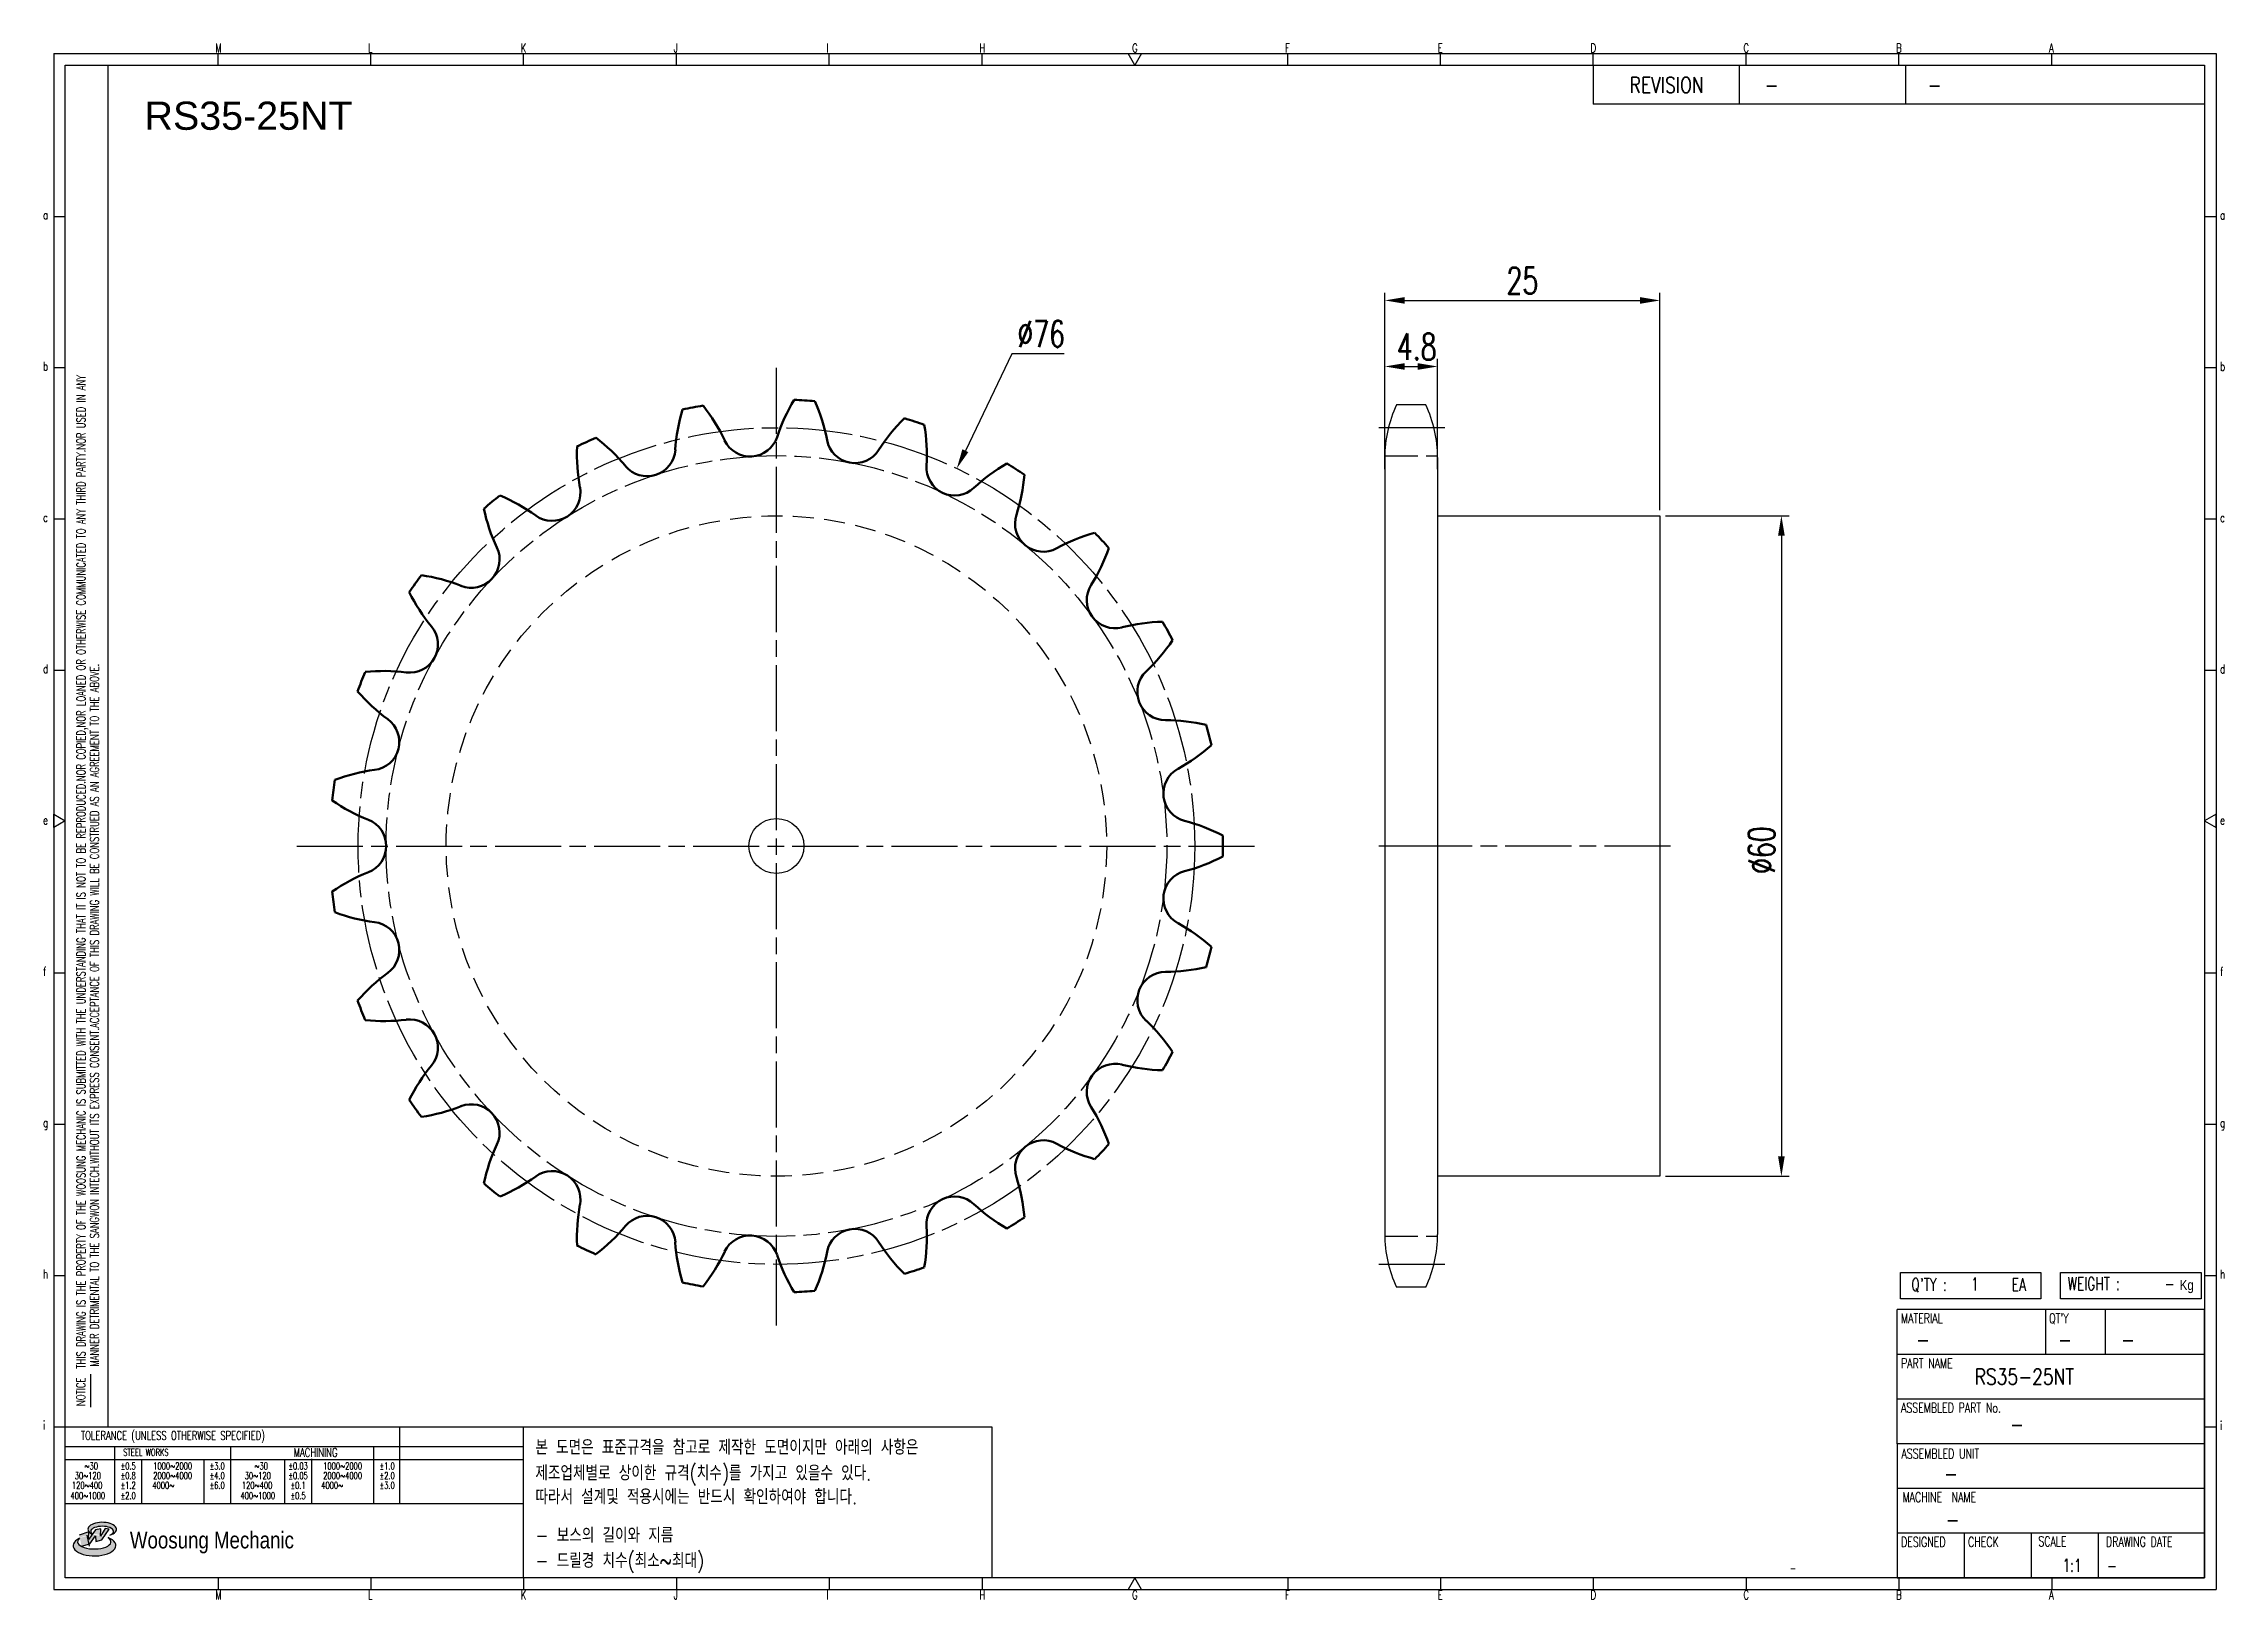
# Model space of a CAD drawing. Header units: millimetres. Extents: x -44811 to -44613, y 1097 to 1238.
import ezdxf
from ezdxf.enums import TextEntityAlignment as Align

# ---------------------------------------------------------------- set-up
doc = ezdxf.new("R2010")
doc.units = ezdxf.units.MM
for name, pattern in [('AM_ISO02W050', [7.5, 6, -1.5]), ('AM_ISO02W050x2', [3.75, 3, -0.75]), ('AM_ISO08W050', [18, 12, -1.5, 3, -1.5]), ('AM_ISO08W050x2', [9, 6, -0.75, 1.5, -0.75]), ('HIDDEN', [9.525, 6.35, -3.175])]:
    doc.linetypes.add(name, pattern=pattern)
for name, color, linetype, lineweight in [('AM_0N', 7, 'Continuous', 50), ('AM_3N', 6, 'AM_ISO02W050', 25), ('AM_7', 4, 'AM_ISO08W050', 25), ('AM_7N', 4, 'AM_ISO08W050', 25)]:
    doc.layers.add(name, color=color, linetype=linetype, lineweight=lineweight)
for name, color, linetype in [('HL', 2, 'HIDDEN'), ('S-DIM', 7, 'Continuous'), ('TITLE', 7, 'Continuous'), ('도면레이아웃', 7, 'Continuous')]:
    doc.layers.add(name, color=color, linetype=linetype)
doc.styles.add('HAN', font='ROMANS.shx', dxfattribs={"width": 0.7, "bigfont": 'whgtxt.shx'})
doc.styles.add('HKD_ST2', font='romans.shx', dxfattribs={"width": 0.7, "height": 4, "bigfont": '@extfont2.shx'})
doc.styles.add('HSG', font='SIMPLEX.shx', dxfattribs={"width": 0.7, "bigfont": 'HSG.shx'})
doc.styles.add('ROMANS', font='romans.shx', dxfattribs={"width": 0.7, "bigfont": 'whgtxt.shx'})
doc.styles.add('SLDTEXTSTYLE4', font='arial.ttf', dxfattribs={"width": 0.8})
doc.styles.get("Standard").update_dxf_attribs({"font": 'arial.ttf'})
doc.dimstyles.new('APP3', dxfattribs={"dimtxt": 2.4, "dimasz": 1.8, "dimexe": 0.7, "dimexo": 0.5, "dimgap": 0.6, "dimtad": 1, "dimtoh": 1, "dimdec": 1, "dimrnd": 0.01, "dimzin": 9, "dimdsep": 46, "dimtxsty": 'HSG', "dimcen": 0, "dimclrd": 1, "dimclre": 1, "dimclrt": 256, "dimazin": 2, "dimtp": 1, "dimtm": 1, "dimtfac": 0.5, "dimtdec": 1, "dimtofl": 0, "dimtmove": 0, "dimatfit": 3, "dimfxl": 0, "dimtvp": 1, "dimtolj": 2, "dimlwd": -1, "dimlwe": -1, "dimarcsym": 0})
doc.dimstyles.new('APP3$0', dxfattribs={"dimtxt": 2.4, "dimasz": 1.8, "dimexe": 0.7, "dimexo": 0.5, "dimgap": 0.6, "dimtad": 1, "dimtoh": 1, "dimdec": 1, "dimrnd": 0.01, "dimzin": 9, "dimdsep": 46, "dimtxsty": 'HSG', "dimcen": 0, "dimclrd": 1, "dimclre": 1, "dimclrt": 256, "dimazin": 2, "dimtp": 1, "dimtm": 1, "dimtfac": 0.5, "dimtdec": 1, "dimtofl": 0, "dimtmove": 0, "dimatfit": 3, "dimfxl": 0, "dimtvp": 1, "dimtolj": 2, "dimlwd": -1, "dimlwe": -1, "dimarcsym": 0})

# ---------------------------------------------------------------- blocks, each defined once
blk = doc.blocks.new('SUYWSHJH')
at = {"layer": '도면레이아웃'}
h = blk.add_hatch(color=10, dxfattribs=at)
h.paths.add_polyline_path([(1.544, 35.177), (1.554, 34.966), (1.779, 35.034), (2.054, 35.422), (1.908, 35.446), (1.728, 35.167), (1.741, 35.439), (1.547, 35.405), (1.292, 35.041), (1.295, 35.33), (0.943, 35.208), (1.03, 34.8), (1.336, 34.885)])
edge = h.paths.add_edge_path()
edge.add_ellipse((1.795, 35.421), major_axis=(-0.53, 0), ratio=0.487785, start_angle=122.36065, end_angle=403.39574)
edge.add_line((1.411, 35.244), (1.419, 35.261))
edge.add_ellipse((1.798, 35.344), major_axis=(-0.423, 0), ratio=0.444396, start_angle=131.58977, end_angle=386.19408, ccw=False)
edge = h.paths.add_edge_path()
edge.add_ellipse((1.512, 34.815), major_axis=(-0.793, 0), ratio=0.480113, start_angle=314.67633, end_angle=590.85213)
edge.add_ellipse((1.501, 34.958), major_axis=(-0.62, 0), ratio=0.43311, start_angle=331.7024, end_angle=574.42495, ccw=False)
for p, q in [((0, 90.118), (80.15, 90.118)), ((0, 90.118), (0, 33.191)), ((6.089, 89.693), (6.089, 90.118)), ((11.753, 89.693), (11.753, 90.118)), ((17.418, 89.693), (17.418, 90.118)), ((23.082, 89.693), (23.082, 90.118)), ((28.746, 89.693), (28.746, 90.118)), ((34.411, 89.693), (34.411, 90.118)), ((45.739, 89.693), (45.739, 90.118)), ((51.404, 89.693), (51.404, 90.118)), ((57.068, 89.693), (57.068, 90.118)), ((62.732, 89.693), (62.732, 90.118)), ((68.397, 89.693), (68.397, 90.118)), ((74.061, 89.693), (74.061, 90.118)), ((80.15, 90.118), (80.15, 33.191)), ((0, 84.085), (0.425, 84.085)), ((79.725, 84.085), (80.15, 84.085)), ((0, 78.478), (0.425, 78.478)), ((79.725, 78.478), (80.15, 78.478)), ((0, 72.87), (0.425, 72.87)), ((79.725, 72.87), (80.15, 72.87)), ((0, 67.262), (0.425, 67.262)), ((79.725, 67.262), (80.15, 67.262)), ((0, 56.047), (0.425, 56.047)), ((79.725, 56.047), (80.15, 56.047)), ((0, 50.439), (0.425, 50.439)), ((79.725, 50.439), (80.15, 50.439)), ((0, 44.832), (0.425, 44.832)), ((79.725, 44.832), (80.15, 44.832)), ((1.377, 39.947), (1.377, 41.174)), ((0, 39.224), (0.425, 39.224)), ((79.725, 39.224), (80.15, 39.224)), ((0, 33.191), (80.15, 33.191)), ((6.089, 33.616), (6.089, 33.191)), ((11.753, 33.616), (11.753, 33.191)), ((17.418, 33.616), (17.418, 33.191)), ((23.082, 33.616), (23.082, 33.191)), ((28.746, 33.616), (28.746, 33.191)), ((34.411, 33.616), (34.411, 33.191)), ((45.739, 33.616), (45.739, 33.191)), ((51.404, 33.616), (51.404, 33.191)), ((57.068, 33.616), (57.068, 33.191)), ((62.732, 33.616), (62.732, 33.191)), ((68.397, 33.616), (68.397, 33.191)), ((74.061, 33.616), (74.061, 33.191))]:
    blk.add_line(p, q)
at = {"color": 2}
for p, q in [((2.017, 39.224), (2.017, 89.693)), ((0.425, 39.224), (17.418, 39.224)), ((12.816, 39.224), (12.816, 36.382)), ((17.418, 33.616), (17.418, 39.224)), ((0.425, 38.487), (17.418, 38.487)), ((0.425, 38.012), (17.418, 38.012)), ((2.257, 38.487), (2.257, 36.382)), ((3.257, 38.012), (3.257, 36.382)), ((5.557, 38.012), (5.557, 36.382)), ((6.557, 38.5), (6.557, 36.382)), ((8.557, 38.012), (8.557, 36.382)), ((9.557, 38.026), (9.557, 36.382)), ((11.857, 38.487), (11.857, 36.382)), ((0.425, 36.382), (17.418, 36.382))]:
    blk.add_line(p, q, dxfattribs=at)
at = {"color": 6, "ltscale": 0.5}
for p, q in [((57.068, 89.693), (57.068, 88.246)), ((62.47, 89.693), (62.47, 88.246)), ((68.635, 89.693), (68.635, 88.246)), ((79.725, 88.246), (57.068, 88.246)), ((68.336, 38.59), (68.336, 43.563)), ((79.725, 43.563), (68.336, 43.563)), ((73.827, 43.563), (73.827, 41.905)), ((76.037, 43.563), (76.037, 41.905)), ((79.725, 38.59), (79.725, 43.563)), ((79.725, 41.905), (68.336, 41.905)), ((79.725, 40.248), (68.336, 40.248)), ((68.336, 38.59), (68.336, 33.616)), ((79.725, 38.59), (68.336, 38.59)), ((79.725, 33.616), (79.725, 38.59)), ((79.725, 36.932), (68.336, 36.932)), ((79.725, 35.274), (68.336, 35.274)), ((70.822, 33.616), (70.822, 35.274)), ((73.309, 33.616), (73.309, 35.274)), ((75.796, 33.616), (75.796, 35.274)), ((68.336, 33.616), (79.725, 33.616))]:
    blk.add_line(p, q, dxfattribs=at)
for points in [[(40.075, 89.693), (39.83, 90.118), (40.32, 90.118)], [(0.425, 89.693), (79.725, 89.693), (79.725, 33.616), (0.425, 33.616)], [(0.425, 61.679), (0, 61.433), (0, 61.924)], [(79.725, 61.679), (80.15, 61.433), (80.15, 61.924)], [(40.075, 33.616), (39.83, 33.191), (40.32, 33.191)]]:
    blk.add_lwpolyline(points, close=True)
at = {"layer": 'TITLE', "color": 20}
for p, q in [((68.449, 43.961), (68.449, 44.936)), ((68.449, 44.936), (73.654, 44.936)), ((73.654, 44.936), (73.654, 43.961)), ((74.39, 43.961), (74.39, 44.936)), ((74.39, 44.936), (79.595, 44.936)), ((79.595, 44.936), (79.595, 43.961)), ((73.654, 43.961), (68.449, 43.961)), ((79.595, 43.961), (74.39, 43.961))]:
    blk.add_line(p, q, dxfattribs=at)
at = {"layer": '도면레이아웃'}
for p, q in [((1.295, 35.33), (0.943, 35.208)), ((1.03, 34.8), (1.336, 34.885)), ((1.224, 35.208), (1.311, 34.8)), ((1.224, 35.208), (1.224, 35.208)), ((1.547, 35.405), (1.292, 35.041)), ((1.292, 35.041), (1.295, 35.33)), ((1.336, 34.885), (1.544, 35.177)), ((1.419, 35.261), (1.411, 35.244)), ((1.544, 35.177), (1.554, 34.966)), ((1.741, 35.439), (1.547, 35.405)), ((1.554, 34.966), (1.779, 35.034)), ((1.908, 35.446), (1.728, 35.167)), ((1.728, 35.167), (1.741, 35.439)), ((1.779, 35.034), (2.054, 35.422)), ((2.054, 35.422), (1.908, 35.446))]:
    blk.add_line(p, q, dxfattribs=at)
for centre, major_axis, ratio, start_param, end_param in [((1.795, 35.421), (-0.53, 0), 0.487785, 2.135596, 7.040584), ((1.512, 34.815), (-0.793, 0), 0.480113, 5.492138, 10.312315), ((1.501, 34.958), (-0.62, 0), 0.43311, 5.789299, 10.025607), ((1.798, 35.344), (-0.423, 0), 0.444396, 2.296675, 6.740358)]:
    blk.add_ellipse(centre, major_axis=major_axis, ratio=ratio, start_param=start_param, end_param=end_param, dxfattribs=at)
at = {"color": 4, "style": 'HKD_ST2', "width": 0.7}
for s, p in [('M', (5.988, 90.164)), ('L', (11.652, 90.164)), ('K', (17.316, 90.164)), ('J', (22.981, 90.164)), ('I', (28.645, 90.164)), ('H', (34.309, 90.164)), ('G', (39.974, 90.164)), ('F', (45.638, 90.164)), ('E', (51.302, 90.164)), ('D', (56.967, 90.164)), ('C', (62.631, 90.164)), ('B', (68.295, 90.164)), ('A', (73.96, 90.164)), ('a', (-0.395, 83.976)), ('a', (80.305, 83.97)), ('b', (-0.395, 78.368)), ('b', (80.305, 78.362)), ('c', (-0.395, 72.76)), ('c', (80.305, 72.754)), ('d', (-0.395, 67.153)), ('d', (80.305, 67.147)), ('e', (-0.395, 61.545)), ('e', (80.305, 61.539)), ('f', (-0.395, 55.937)), ('f', (80.305, 55.931)), ('g', (-0.395, 50.33)), ('g', (80.305, 50.324)), ('h', (-0.395, 44.722)), ('h', (80.305, 44.716)), ('i', (-0.395, 39.114)), ('i', (80.305, 39.108)), ('M', (5.988, 32.824)), ('L', (11.652, 32.824)), ('K', (17.316, 32.824)), ('J', (22.981, 32.824)), ('I', (28.645, 32.824)), ('H', (34.309, 32.824)), ('G', (39.974, 32.824)), ('F', (45.638, 32.824)), ('E', (51.302, 32.824)), ('D', (56.967, 32.824)), ('C', (62.631, 32.824)), ('B', (68.295, 32.824)), ('A', (73.96, 32.824))]:
    blk.add_text(s, height=0.326, dxfattribs=at).set_placement(p)
for s, height, style, width, p in [('REVISION', 0.5806, 'HAN', 0.8, (58.415, 88.664)), ('-', 0.581, 'HAN', 0.8, (63.426, 88.664)), ('-', 0.581, 'HAN', 0.8, (69.468, 88.664)), ("Q'TY : ", 0.4746, 'HKD_ST2', 0.7, (68.857, 44.253)), ('1', 0.475, 'HKD_ST2', 0.7, (71.071, 44.275)), ('EA', 0.4746, 'HKD_ST2', 0.7, (72.578, 44.253)), ('WEIGHT : ', 0.4746, 'HKD_ST2', 0.7, (74.65, 44.286)), ('-', 0.581, 'HAN', 0.8, (69.029, 42.157)), ('-', 0.581, 'HAN', 0.8, (74.289, 42.157)), ('-', 0.581, 'HAN', 0.8, (76.623, 42.157)), ('-', 0.581, 'HAN', 0.8, (72.515, 39.013)), ('-', 0.581, 'HAN', 0.8, (70.067, 37.189)), ('-', 0.581, 'HAN', 0.8, (70.126, 35.48)), ('1:1', 0.4746, 'HKD_ST2', 0.7, (74.458, 33.848)), ('-', 0.475, 'HKD_ST2', 0.7, (76.112, 33.837))]:
    blk.add_text(s, height=height, dxfattribs=dict(style=style, width=width)).set_placement(p)
at = {"color": 1, "style": 'HKD_ST2', "width": 0.7}
for s, p in [(' THIS DRAWING IS THE PROPERTY OF THE WOOSUNG MECHANIC IS SUBMITTED WITH THE UNDERSTANDING THAT IT IS NOT TO BE REPRODUCED.NOR COPIED,NOR LOANED OR OTHERWISE COMMUNICATED TO ANY THIRD PARTY.NOR USED IN ANY', (1.173, 41.217)), ('MANNER DETRIMENTAL TO THE SANGWON INTECH.WITHOUT ITS EXPRESS CONSENT.ACCEPTANCE OF THIS DRAWING WILL BE CONSTRUED AS AN AGREEMENT TO THE ABOVE.', (1.672, 41.447))]:
    blk.add_text(s, height=0.326266, rotation=90, dxfattribs=at).set_placement(p)
at = {"style": 'HKD_ST2', "width": 0.7}
blk.add_text('-', height=0.475, dxfattribs=at).set_placement((78.613, 44.286), align=Align.RIGHT)
at = {"color": 4, "style": 'HKD_ST2', "width": 0.7}
for s, height, p in [('MATERIAL', 0.3651, (68.474, 43.425)), ("QT'Y", 0.3651, (73.965, 43.425)), ('PART NAME', 0.3651, (68.474, 41.756)), ('ASSEMBLED PART No.', 0.36511, (68.474, 40.109)), ('ASSEMBLED UNIT', 0.36511, (68.49, 38.408)), ('MACHINE  NAME', 0.36511, (68.532, 36.794)), ('DESIGNED', 0.3651, (68.474, 35.136)), ('CHECK', 0.3651, (70.961, 35.136)), ('SCALE', 0.3651, (73.566, 35.153)), ('DRAWING DATE', 0.36511, (76.071, 35.141))]:
    blk.add_text(s, height=height, dxfattribs=at).set_placement(p, align=Align.TOP_LEFT)
at = {"style": 'HKD_ST2', "width": 0.7}
blk.add_text('NOTICE', height=0.3263, rotation=90, dxfattribs=at).set_placement((1.163, 39.988))
for s, height, style, width, p in [('TOLERANCE (UNLESS OTHERWISE SPECIFIED)', 0.32627, 'HKD_ST2', 0.7, (4.417, 38.896)), ('-', 0.326, 'ROMANS', 0.65, (64.469, 33.975))]:
    blk.add_text(s, height=height, dxfattribs=dict(style=style, width=width)).set_placement(p, align=Align.MIDDLE_CENTER)
at = {"color": 4, "style": 'HKD_ST2', "width": 0.7}
for s, height, p in [('STEEL WORKS', 0.26101, (3.416, 38.268)), ('MACHINING', 0.3263, (9.707, 38.27)), ('%%P0.5', 0.261, (2.757, 37.762)), ('%%P0.8', 0.261, (2.757, 37.411)), ('%%P3.0', 0.261, (6.057, 37.762)), ('%%P4.0', 0.261, (6.057, 37.411)), ('%%P0.03', 0.261, (9.057, 37.762)), ('%%P0.05', 0.261, (9.057, 37.411)), ('%%P1.0', 0.261, (12.357, 37.762)), ('%%P2.0', 0.261, (12.357, 37.411)), ('%%P1.2', 0.261, (2.757, 37.045)), ('%%P2.0', 0.261, (2.757, 36.67)), ('%%P6.0', 0.261, (6.057, 37.045)), ('%%P0.1', 0.261, (9.057, 37.045)), ('%%P0.5', 0.261, (9.057, 36.67)), ('%%P3.0', 0.261, (12.357, 37.045))]:
    blk.add_text(s, height=height, dxfattribs=at).set_placement(p, align=Align.MIDDLE)
for s, height, p in [('30%%126120', 0.261, (1.263, 37.411)), ('%%12630', 0.261, (1.389, 37.762)), ('2000%%1264000', 0.26101, (4.407, 37.411)), ('1000%%1262000', 0.26101, (4.407, 37.762)), ('30%%126120', 0.261, (7.563, 37.411)), ('%%12630', 0.261, (7.689, 37.762)), ('2000%%1264000', 0.26101, (10.707, 37.411)), ('1000%%1262000', 0.26101, (10.707, 37.762)), ('400%%1261000', 0.26101, (1.263, 36.67)), ('120%%126400', 0.26101, (1.237, 37.045)), ('4000%%126', 0.261, (4.061, 37.045)), ('400%%1261000', 0.26101, (7.563, 36.67)), ('120%%126400', 0.26101, (7.537, 37.045)), ('4000%%126', 0.261, (10.321, 37.045))]:
    blk.add_text(s, height=height, dxfattribs=at).set_placement(p, align=Align.MIDDLE_CENTER)
at = {"color": 1, "style": 'SLDTEXTSTYLE4', "width": 0.8}
blk.add_text('Woosung Mechanic', height=0.61957, dxfattribs=at).set_placement((2.822, 34.711))
at = {"layer": 'TITLE', "width": 0.8}
blk.add_text('Kg', height=0.3789, dxfattribs=at).set_placement((78.807, 44.286))
blk = doc.blocks.new('*D262')
at = {"layer": 'Defpoints', "color": 0, "transparency": 16777216}
for p in [(-44684.31, 1208.65), (-44689.11, 1198.83), (-44684.31, 1198.83)]:
    blk.add_point(p, dxfattribs=at)
at = {"layer": 'S-DIM', "color": 1, "transparency": 16777216}
for p, q in [((-44689.11, 1199.33), (-44689.11, 1209.35)), ((-44687.31, 1208.65), (-44686.11, 1208.65)), ((-44684.31, 1199.33), (-44684.31, 1209.35))]:
    blk.add_line(p, q, dxfattribs=at)
for points in [[(-44687.31, 1208.95), (-44687.31, 1208.35), (-44689.11, 1208.65)], [(-44686.11, 1208.95), (-44686.11, 1208.35), (-44684.31, 1208.65)]]:
    blk.add_solid(points, dxfattribs=at)
at = {"layer": 'S-DIM', "transparency": 16777216, "insert": (-44686.21, 1210.45), "char_height": 2.4, "attachment_point": 5, "style": 'HSG'}
blk.add_mtext('\\A2;4.8', dxfattribs=at)
blk = doc.blocks.new('*D263')
at = {"layer": 'Defpoints', "color": 0, "transparency": 16777216}
for p in [(-44664.11, 1214.65), (-44689.11, 1198.83), (-44664.11, 1195.09)]:
    blk.add_point(p, dxfattribs=at)
at = {"layer": 'S-DIM', "color": 1, "transparency": 16777216}
for p, q in [((-44689.11, 1199.33), (-44689.11, 1215.35)), ((-44687.31, 1214.65), (-44665.91, 1214.65)), ((-44664.11, 1195.59), (-44664.11, 1215.35))]:
    blk.add_line(p, q, dxfattribs=at)
for points in [[(-44687.31, 1214.95), (-44687.31, 1214.35), (-44689.11, 1214.65)], [(-44665.91, 1214.95), (-44665.91, 1214.35), (-44664.11, 1214.65)]]:
    blk.add_solid(points, dxfattribs=at)
at = {"layer": 'S-DIM', "transparency": 16777216, "insert": (-44676.61, 1216.45), "char_height": 2.4, "attachment_point": 5, "style": 'HSG'}
blk.add_mtext('\\A2;25', dxfattribs=at)
blk = doc.blocks.new('*D264')
at = {"layer": 'Defpoints', "color": 0, "transparency": 16777216}
for p in [(-44664.11, 1195.09), (-44664.11, 1135.09), (-44653.08, 1135.09)]:
    blk.add_point(p, dxfattribs=at)
at = {"layer": 'S-DIM', "color": 1, "transparency": 16777216}
for p, q in [((-44663.61, 1195.09), (-44652.38, 1195.09)), ((-44653.08, 1193.29), (-44653.08, 1136.89)), ((-44663.61, 1135.09), (-44652.38, 1135.09))]:
    blk.add_line(p, q, dxfattribs=at)
for points in [[(-44653.38, 1193.29), (-44652.78, 1193.29), (-44653.08, 1195.09)], [(-44653.38, 1136.89), (-44652.78, 1136.89), (-44653.08, 1135.09)]]:
    blk.add_solid(points, dxfattribs=at)
at = {"layer": 'S-DIM', "transparency": 16777216, "insert": (-44654.88, 1164.72), "char_height": 2.4, "attachment_point": 5, "rotation": 90, "style": 'HSG'}
blk.add_mtext('\\A2;%%c60', dxfattribs=at)
blk = doc.blocks.new('*D265')
at = {"layer": 'Defpoints', "color": 0, "transparency": 16777216}
for p in [(-44727.99, 1199.38), (-44760.75, 1130.81)]:
    blk.add_point(p, dxfattribs=at)
at = {"layer": 'S-DIM', "color": 1, "transparency": 16777216}
for p, q in [((-44723, 1209.81), (-44727.21, 1201)), ((-44718.24, 1209.81), (-44723, 1209.81))]:
    blk.add_line(p, q, dxfattribs=at)
blk.add_solid([(-44727.48, 1201.13), (-44726.94, 1200.87), (-44727.99, 1199.38)], dxfattribs=at)
at = {"layer": 'S-DIM', "transparency": 16777216, "insert": (-44720.32, 1211.61), "char_height": 2.4, "attachment_point": 5, "style": 'HSG'}
blk.add_mtext('\\A2;∅76', dxfattribs=at)

msp = doc.modelspace()

# ---------------------------------------------------------------- linework, layer by layer
for p, q in [((-44685.38, 1205.17), (-44688.04, 1205.17)), ((-44689.11, 1200.37), (-44689.11, 1129.81)), ((-44684.31, 1200.37), (-44684.31, 1129.81)), ((-44685.38, 1125.01), (-44688.04, 1125.01))]:
    msp.add_line(p, q)
msp.add_lwpolyline([(-44684.31, 1195.09), (-44664.11, 1195.09), (-44664.11, 1135.09), (-44684.31, 1135.09)])
at = {"color": 4}
msp.add_lwpolyline([(-44767.34, 1112.34), (-44724.79, 1112.34), (-44724.79, 1098.6), (-44767.34, 1098.6)], close=True, dxfattribs=at)
msp.add_circle((-44744.37, 1165.09), 2.5)
for centre, start, end in [((-44677.81, 1200.37), 154.8633, 180), ((-44695.61, 1200.37), 0, 25.1367), ((-44677.81, 1129.81), 180, 205.1367), ((-44695.61, 1129.81), 334.8633, 0)]:
    msp.add_arc(centre, 11.3, start, end)
at = {"layer": 'AM_0N'}
for centre, radius, start, end in [((-44737.14, 1199.99), 16.46, 163.2342, 176.2), ((-44744.37, 1165.09), 40.56, 99.4632, 102.1368), ((-44763.94, 1194.88), 16.46, 25.4, 38.3658), ((-44728.68, 1197.1), 16.46, 148.8342, 161.8), ((-44744.37, 1165.09), 40.56, 85.0632, 87.7368), ((-44755.92, 1198.81), 16.46, 11, 23.9658), ((-44721.22, 1192.19), 16.46, 134.4342, 147.4), ((-44744.37, 1165.09), 40.56, 70.6632, 73.3368), ((-44747.17, 1200.62), 16.46, 356.6, 9.5658), ((-44746.04, 1200.69), 16.46, 177.6342, 190.6), ((-44744.37, 1165.09), 40.56, 113.8632, 116.5368), ((-44770.74, 1189.08), 16.46, 39.8, 52.7658), ((-44756.12, 1201.25), 2.57, 219.8, 356.2), ((-44746.76, 1203.04), 2.57, 205.4, 341.8), ((-44737.25, 1202.44), 2.57, 191, 327.4), ((-44728.18, 1199.5), 2.57, 176.6, 313), ((-44715.21, 1185.58), 16.46, 120.0342, 133), ((-44744.37, 1165.09), 40.56, 56.2632, 58.9368), ((-44738.25, 1200.2), 16.46, 342.2, 355.1658), ((-44744.37, 1165.09), 40.56, 128.2632, 130.9368), ((-44775.87, 1181.76), 16.46, 54.2, 67.1658), ((-44764.74, 1197.2), 2.57, 234.2, 10.6), ((-44754.85, 1199.16), 16.46, 192.0342, 205), ((-44720.13, 1194.39), 2.57, 162.2, 298.6), ((-44711.03, 1177.69), 16.46, 105.6342, 118.6), ((-44744.37, 1165.09), 40.56, 41.8632, 44.5368), ((-44772.09, 1191.12), 2.57, 248.6, 25), ((-44729.71, 1197.58), 16.46, 327.8, 340.7658), ((-44744.37, 1165.09), 40.56, 142.6632, 145.3368), ((-44779.03, 1173.41), 16.46, 68.6, 81.5658), ((-44713.61, 1187.44), 2.57, 147.8, 284.2), ((-44762.99, 1195.48), 16.46, 206.4342, 219.4), ((-44777.69, 1183.41), 2.57, 263, 39.4), ((-44708.94, 1169), 16.46, 91.2342, 104.2), ((-44744.37, 1165.09), 40.56, 27.4632, 30.1368), ((-44722.09, 1192.91), 16.46, 313.4, 326.3658), ((-44744.37, 1165.09), 40.56, 157.0632, 159.7368), ((-44780.01, 1164.53), 16.46, 83, 95.9658), ((-44709.02, 1179.09), 2.57, 133.4, 269.8), ((-44769.96, 1189.9), 16.46, 220.8342, 233.8), ((-44781.2, 1174.55), 2.57, 277.4, 53.8), ((-44709.08, 1160.06), 16.46, 76.8342, 89.8), ((-44744.37, 1165.09), 40.56, 13.0632, 15.7368), ((-44715.87, 1186.5), 16.46, 299, 311.9658), ((-44744.37, 1165.09), 40.56, 171.4632, 174.1368), ((-44778.75, 1155.68), 16.46, 97.4, 110.3658), ((-44706.65, 1169.86), 2.57, 119, 255.4), ((-44775.33, 1182.75), 16.46, 235.2342, 248.2), ((-44782.39, 1165.09), 2.57, 291.8, 68.2), ((-44711.44, 1151.45), 16.46, 62.4342, 75.4), ((-44744.37, 1165.09), 40.56, 358.6632, 1.3368), ((-44711.44, 1178.73), 16.46, 284.6, 297.5658), ((-44775.33, 1147.43), 16.46, 111.8, 124.7658), ((-44744.37, 1165.09), 40.56, 185.8632, 188.5368), ((-44706.65, 1160.32), 2.57, 104.6, 241), ((-44778.75, 1174.5), 16.46, 249.6342, 262.6), ((-44781.2, 1155.63), 2.57, 306.2, 82.6), ((-44715.87, 1143.69), 16.46, 48.0342, 61), ((-44744.37, 1165.09), 40.56, 344.2632, 346.9368), ((-44769.96, 1140.28), 16.46, 126.2, 139.1658), ((-44709.02, 1151.09), 2.57, 90.2, 226.6), ((-44709.08, 1170.12), 16.46, 270.2, 283.1658), ((-44744.37, 1165.09), 40.56, 200.2632, 202.9368), ((-44780.01, 1165.65), 16.46, 264.0342, 277), ((-44777.69, 1146.77), 2.57, 320.6, 97), ((-44722.09, 1137.27), 16.46, 33.6342, 46.6), ((-44762.99, 1134.7), 16.46, 140.6, 153.5658), ((-44713.61, 1142.74), 2.57, 75.8, 212.2), ((-44708.94, 1161.18), 16.46, 255.8, 268.7658), ((-44744.37, 1165.09), 40.56, 329.8632, 332.5368), ((-44744.37, 1165.09), 40.56, 214.6632, 217.3368), ((-44779.03, 1156.77), 16.46, 278.4342, 291.4), ((-44772.09, 1139.06), 2.57, 335, 111.4), ((-44729.71, 1132.6), 16.46, 19.2342, 32.2), ((-44754.85, 1131.02), 16.46, 155, 167.9658), ((-44720.13, 1135.79), 2.57, 61.4, 197.8), ((-44711.03, 1152.5), 16.46, 241.4, 254.3658), ((-44744.37, 1165.09), 40.56, 315.4632, 318.1368), ((-44764.74, 1132.99), 2.57, 349.4, 125.8), ((-44744.37, 1165.09), 40.56, 229.0632, 231.7368), ((-44775.87, 1148.42), 16.46, 292.8342, 305.8), ((-44728.18, 1130.69), 2.57, 47, 183.4), ((-44738.25, 1129.98), 16.46, 4.8342, 17.8), ((-44746.04, 1129.49), 16.46, 169.4, 182.3658), ((-44756.12, 1128.93), 2.57, 3.8, 140.2), ((-44715.21, 1144.6), 16.46, 227, 239.9658), ((-44744.37, 1165.09), 40.56, 301.0632, 303.7368), ((-44770.74, 1141.11), 16.46, 307.2342, 320.2), ((-44746.76, 1127.14), 2.57, 18.2, 154.6), ((-44737.25, 1127.74), 2.57, 32.6, 169), ((-44747.17, 1129.56), 16.46, 350.4342, 3.4), ((-44744.37, 1165.09), 40.56, 243.4632, 246.1368), ((-44737.14, 1130.19), 16.46, 183.8, 196.7658), ((-44763.94, 1135.3), 16.46, 321.6342, 334.6), ((-44728.68, 1133.08), 16.46, 198.2, 211.1658), ((-44755.92, 1131.37), 16.46, 336.0342, 349), ((-44721.22, 1137.99), 16.46, 212.6, 225.5658), ((-44744.37, 1165.09), 40.56, 257.8632, 260.5368), ((-44744.37, 1165.09), 40.56, 286.6632, 289.3368), ((-44744.37, 1165.09), 40.56, 272.2632, 274.9368)]:
    msp.add_arc(centre, radius, start, end, dxfattribs=at)
at = {"layer": 'AM_3N', "linetype": 'AM_ISO02W050x2'}
for p, q in [((-44689.11, 1200.52), (-44684.32, 1200.52)), ((-44689.11, 1129.66), (-44684.32, 1129.66))]:
    msp.add_line(p, q, dxfattribs=at)
at = {"layer": 'AM_7', "linetype": 'AM_ISO08W050x2'}
for p, q in [((-44683.66, 1203.09), (-44689.77, 1203.09)), ((-44683.66, 1165.09), (-44689.77, 1165.09)), ((-44663.16, 1165.09), (-44689.77, 1165.09)), ((-44683.66, 1127.09), (-44689.77, 1127.09))]:
    msp.add_line(p, q, dxfattribs=at)
for radius in [38, 35.46]:
    msp.add_circle((-44744.37, 1165.09), radius, dxfattribs=at)
at = {"layer": 'AM_7N', "linetype": 'AM_ISO08W050x2'}
for p, q in [((-44744.37, 1121.53), (-44744.37, 1208.65)), ((-44787.93, 1165.09), (-44700.81, 1165.09))]:
    msp.add_line(p, q, dxfattribs=at)
at = {"layer": 'HL', "ltscale": 0.3}
msp.add_circle((-44744.37, 1165.09), 30, dxfattribs=at)

# ---------------------------------------------------------------- block references
at = {"xscale": 2.450664425596908, "yscale": 2.450664425596908, "zscale": 2.450664425596908}
msp.add_blockref('SUYWSHJH', (-44810.02, 1016.22), dxfattribs=at)

# ---------------------------------------------------------------- texts
at = {"color": 2}
msp.add_text('RS35-25NT', height=2.561, dxfattribs=at).set_placement((-44801.77, 1230.15))
at = {"style": 'HAN', "width": 0.8}
msp.add_text('RS35-25NT', height=1.423, dxfattribs=at).set_placement((-44635.52, 1116.17))
at = {"color": 4, "style": 'HAN', "width": 0.8}
for s, p in [('본 도면은 표준규격을 참고로 제작한 도면이지만 아래의 사항은', (-44766.27, 1109.8)), ('제조업체별로 상이한 규격(치수)를 가지고 있을수 있다.', (-44766.27, 1107.46)), ('따라서 설계및 적용시에는 반드시 확인하여야 합니다.', (-44766.27, 1105.3)), ('- 보스의 길이와 지름', (-44766.27, 1101.81)), ('- 드릴경 치수(최소~최대)', (-44766.27, 1099.51))]:
    msp.add_text(s, height=1.3463, dxfattribs=at).set_placement(p)

# ---------------------------------------------------------------- dimensions: what is measured, and where the dimension line sits
at = {"layer": 'S-DIM'}
dim = msp.add_linear_dim(base=(-44664.11, 1214.65), p1=(-44689.11, 1198.83), p2=(-44664.11, 1195.09), dimstyle='APP3$0', dxfattribs=at)
dim.commit()
dim.dimension.update_dxf_attribs({"geometry": '*D263', "text_midpoint": (-44676.61, 1216.45)})
dim = msp.add_diameter_dim_2p(p1=(-44760.75, 1130.81), p2=(-44727.99, 1199.38), dimstyle='APP3', dxfattribs=at)
dim.commit()
dim.dimension.update_dxf_attribs({"geometry": '*D265', "text_midpoint": (-44720.32, 1209.81), "dimtype": 163})
dim = msp.add_linear_dim(base=(-44684.31, 1208.65), p1=(-44689.11, 1198.83), p2=(-44684.31, 1198.83), dimstyle='APP3$0', dxfattribs=at)
dim.commit()
dim.dimension.update_dxf_attribs({"geometry": '*D262', "text_midpoint": (-44686.21, 1208.65), "dimtype": 160})
dim = msp.add_linear_dim(base=(-44653.08, 1135.09), p1=(-44664.11, 1195.09), p2=(-44664.11, 1135.09), angle=90, text='%%c<>', dimstyle='APP3$0', dxfattribs=at)
dim.commit()
dim.dimension.update_dxf_attribs({"geometry": '*D264', "text_midpoint": (-44653.08, 1164.72), "dimtype": 160})

doc.saveas('drawing.dxf')
